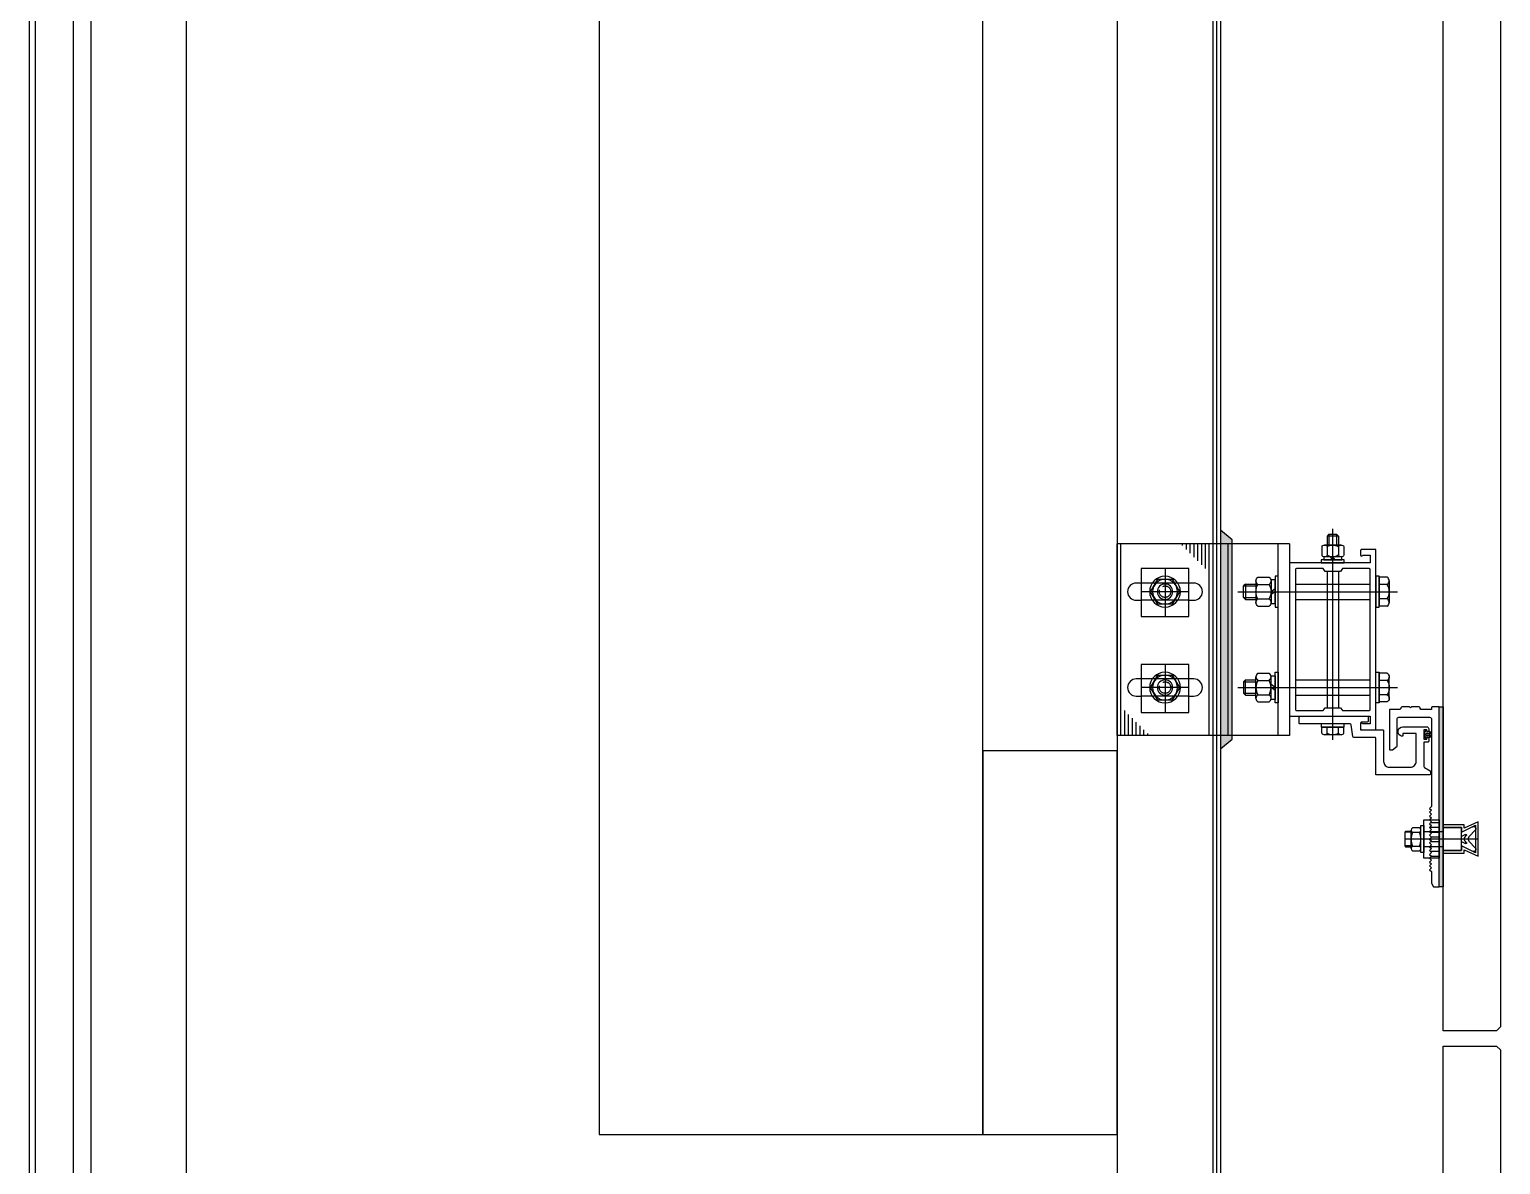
# Model space of a CAD drawing. Header units: millimetres. Extents: x 434053 to 1059003, y -2417481 to 936527.
# Drawn here: x 654232 to 654999, y -2228051 to -2227459 of the extents above; entities that cross this region are included whole.
import ezdxf

# ---------------------------------------------------------------- set-up
doc = ezdxf.new("R2010")
doc.units = ezdxf.units.MM
doc.header["$LTSCALE"] = 1000
doc.header["$MEASUREMENT"] = 0
for name, pattern in [('CENTER', [2, 1.25, -0.25, 0.25, -0.25]), ('HIDDEN', [9.525, 6.35, -3.175]), ('HIDDEN2', [4.7625, 3.175, -1.5875])]:
    doc.linetypes.add(name, pattern=pattern)
for name, color, linetype in [('ALUM', 1, 'Continuous'), ('ALUM-V', 11, 'Continuous'), ('ELASTOMER', 6, 'Continuous'), ('ELASTOMER-V', 241, 'Continuous'), ('EXTRUSION', 4, 'Continuous'), ('EXTRUSION-V', 141, 'Continuous'), ('EXTRUSION2', 133, 'Continuous'), ('FASTENER', 191, 'Continuous'), ('GRANITE', 30, 'Continuous'), ('GRID', 8, 'CENTER'), ('SILICONE', 8, 'Continuous'), ('STEEL-V', 71, 'Continuous')]:
    doc.layers.add(name, color=color, linetype=linetype)

# ---------------------------------------------------------------- blocks, each defined once
blk = doc.blocks.new('M8.7')
at = {"color": 0, "linetype": 'ByBlock'}
for p, q in [((-4, 17), (-3, 18)), ((-4, 17), (-4, 11.6)), ((-4, 17), (4, 17)), ((3, 18), (-3, 18)), ((3, 18), (4, 17)), ((4, 17), (4, 11.6)), ((-1.53, 1.6), (0, 3.7)), ((0, 1.6), (1.53, 3.7))]:
    blk.add_line(p, q, dxfattribs=at)
at = {"color": 0, "linetype": 'HIDDEN'}
for p, q in [((-3, 18), (-3, 11.6)), ((3, 18), (3, 11.6))]:
    blk.add_line(p, q, dxfattribs=at)
at = {"color": 0, "linetype": 'ByBlock', "ltscale": 20}
for p, q in [((-7.51, 10.6), (-7.51, 4.7)), ((-5.63, 11.6), (5.63, 11.6)), ((-3.75, 10.6), (-3.75, 4.7)), ((3.75, 10.6), (3.75, 4.7)), ((7.51, 10.6), (7.51, 4.7)), ((-5.63, 3.7), (5.63, 3.7))]:
    blk.add_line(p, q, dxfattribs=at)
at = {"color": 0, "linetype": 'ByBlock'}
for points in [[(-8, 1.6), (8, 1.6), (8, 0), (-8, 0), (-8, 1.6)], [(-6.15, 3.7), (6.15, 3.7), (6.15, 1.6), (-6.15, 1.6), (-6.15, 3.7)]]:
    blk.add_lwpolyline(points, dxfattribs=at)
for centre, radius, start, end in [((-5.63, 9.34), 2.26, 33.89024, 146.10976), ((0, 4.06), 7.54, 60.15828, 119.84172), ((5.63, 9.34), 2.26, 33.89024, 146.10976), ((-5.63, 5.96), 2.26, 213.89024, 326.10976), ((0, 11.24), 7.54, 240.15828, 299.84172), ((5.63, 5.96), 2.26, 213.89024, 326.10976)]:
    blk.add_arc(centre, radius, start, end, dxfattribs=at)
blk = doc.blocks.new('M8.2')
at = {"color": 0, "linetype": 'ByBlock'}
for p, q in [((-7.51, 4.3), (-7.51, 0)), ((-7.51, 0), (7.51, 0)), ((-5.63, 5.3), (5.63, 5.3)), ((-3.75, 4.3), (-3.75, 0)), ((3.75, 4.3), (3.75, 0)), ((7.51, 4.3), (7.51, 0))]:
    blk.add_line(p, q, dxfattribs=at)
for centre, radius, start, end in [((-5.63, 3.04), 2.26, 33.89024, 146.10976), ((0, -2.24), 7.54, 60.15828, 119.84172), ((5.63, 3.04), 2.26, 33.89024, 146.10976)]:
    blk.add_arc(centre, radius, start, end, dxfattribs=at)
blk = doc.blocks.new('*U534')
at = {"layer": 'GRID', "ltscale": 0.5}
blk.add_line((0, 73.67), (0, -9.57), dxfattribs=at)
at = {"color": 0, "linetype": 'ByBlock'}
blk.add_blockref('M8.7', (0, 52.6), dxfattribs=at)
at = {"color": 0, "linetype": 'ByBlock', "xscale": -1, "rotation": 180}
blk.add_blockref('M8.2', (0, 0), dxfattribs=at)
blk = doc.blocks.new('M8.1')
at = {"color": 0, "linetype": 'ByBlock'}
blk.add_lwpolyline([(-3.75, 6.5), (-7.51, 0), (-3.75, -6.5), (3.75, -6.5), (7.51, 0), (3.75, 6.5)], close=True, dxfattribs=at)
for radius in [8, 6.5, 4]:
    blk.add_circle((0, 0), radius, dxfattribs=at)
at = {"color": 0, "linetype": 'HIDDEN'}
blk.add_arc((0, 0), 3, 68.07877, 18.98917, dxfattribs=at)
blk = doc.blocks.new('20221104-SCMJ01')
at = {"layer": 'SILICONE', "linetype": 'ByBlock'}
h = blk.add_hatch(dxfattribs=at)
h.set_pattern_fill('AR-SAND', color=256, angle=90, style=0)
h.set_pattern_definition([(127.5, (103256.9825, 60038.8348), (-1.92682377, -0.062993358), [0, -1.52, 0, -1.7, 0, -1.625]), (97.5, (103256.9825, 60038.8348), (-2.822146065, 1.769776705), [0, -0.82, 0, -1.37, 0, -0.525]), (57.5, (103256.9825, 60037.6048), (-0.005659054, 3.114141862), [0, -0.5, 0, -1.8, 0, -2.35]), (47.5, (103256.9825, 60037.6048), (-0.877675565, 3.006126605), [0, -0.25, 0, -1.18, 0, -1.35])])
h.paths.add_polyline_path([(30, 52), (36, 57), (36, -57), (30, -52)])
at = {"linetype": 'ByBlock'}
for p, q in [((0, 50), (0, -50)), ((0, 50), (90, 50)), ((6, -50), (6, 50)), ((32, -50), (32, 50)), ((90, -50), (90, 50)), ((0, -50), (90, -50))]:
    blk.add_line(p, q, dxfattribs=at)
at = {"linetype": 'HIDDEN'}
blk.add_line((38, -50), (38, 50), dxfattribs=at)
at = {"linetype": 'ByBlock'}
for points in [[(52.5, 37), (77.5, 37), (77.5, 12), (52.5, 12)], [(52.5, -13), (77.5, -13), (77.5, -38), (52.5, -38)]]:
    blk.add_lwpolyline(points, close=True, dxfattribs=at)
at = {"layer": 'EXTRUSION-V', "linetype": 'ByBlock'}
for p, q in [((42, -50), (42, 50)), ((44, 50), (44, 37)), ((46, 50), (46, 39)), ((48, 50), (48, 41)), ((50, 50), (50, 43)), ((52, 50), (52, 45)), ((54, 50), (54, 47)), ((56, 50), (56, 49)), ((88, -50), (88, 50)), ((86, -50), (86, -37)), ((78, -50), (78, -45)), ((80, -50), (80, -43)), ((82, -50), (82, -41)), ((84, -50), (84, -39)), ((74, -50), (74, -49)), ((76, -50), (76, -47))]:
    blk.add_line(p, q, dxfattribs=at)
at = {"layer": 'EXTRUSION-V', "linetype": 'HIDDEN'}
for p, q in [((52.5, 29.5), (77.5, 29.5)), ((52.5, 20.5), (77.5, 20.5)), ((52.5, -20.5), (77.5, -20.5)), ((52.5, -29.5), (77.5, -29.5))]:
    blk.add_line(p, q, dxfattribs=at)
at = {"layer": 'EXTRUSION-V', "linetype": 'ByBlock'}
for points in [[(52.5, 20.5), (50, 20.5, -1), (50, 29.5), (52.5, 29.5)], [(77.5, 29.5), (80, 29.5, -1), (80, 20.5), (77.5, 20.5)], [(52.5, -29.5), (50, -29.5, -1), (50, -20.5), (52.5, -20.5)], [(77.5, -20.5), (80, -20.5, -1), (80, -29.5), (77.5, -29.5)]]:
    blk.add_lwpolyline(points, format="xyb", dxfattribs=at)
at = {"layer": 'FASTENER'}
for p, q in [((-3, 29), (-42, 29)), ((-3, 21), (-42, 21)), ((-3, -21), (-42, -21)), ((-3, -29), (-42, -29))]:
    blk.add_line(p, q, dxfattribs=at)
for points in [[(-46.6, 33), (-45, 33), (-45, 17), (-46.6, 17)], [(-46.6, -33), (-45, -33), (-45, -17), (-46.6, -17)]]:
    blk.add_lwpolyline(points, close=True, dxfattribs=at)
at = {"layer": 'GRID'}
for p, q in [((65, 37), (65, 12)), ((52.5, 25), (77.5, 25)), ((65, -13), (65, -38)), ((52.5, -25), (77.5, -25))]:
    blk.add_line(p, q, dxfattribs=at)
at = {"layer": 'SILICONE'}
blk.add_lwpolyline([(30, 52), (36, 57), (36, -57), (30, -52)], close=True, dxfattribs=at)
at = {"layer": 'FASTENER', "rotation": 270}
blk.add_blockref('*U534', (-46.6, 25), dxfattribs=at)
at = {"layer": 'FASTENER'}
for p in [(65, 25), (65, -25)]:
    blk.add_blockref('M8.1', p, dxfattribs=at)
at = {"layer": 'FASTENER', "xscale": -1, "rotation": 270.0000000000825}
blk.add_blockref('*U534', (-46.6, -25), dxfattribs=at)
blk = doc.blocks.new('20221115-LC01')
at = {"linetype": 'ByBlock'}
for points in [[(-37, -44), (-37, -46.5, -0.414214), (-37.5, -47), (-45, -47), (-45, 47), (-37.5, 47, -0.414214), (-37, 46.5), (-37, 44, -1), (-38, 44), (-42, 44), (-42, 40), (0, 40), (0, -40), (-42, -40), (-42, -44), (-38, -44, -1)], [(-17.5, 37), (-3.5, 37, -0.414214), (-3, 36.5), (-3, -36.5, -0.414214), (-3.5, -37), (-17.5, -37), (-18.5, -35.5), (-26.5, -35.5), (-27.5, -37), (-41.5, -37, -0.414214), (-42, -36.5), (-42, 36.5, -0.414214), (-41.5, 37), (-27.5, 37), (-26.5, 35.5), (-18.5, 35.5)]]:
    blk.add_lwpolyline(points, format="xyb", close=True, dxfattribs=at)
blk = doc.blocks.new('GASKET20')
at = {"layer": 'ELASTOMER-V'}
h = blk.add_hatch(dxfattribs=at)
h.set_pattern_fill('DOTS', color=256, scale=12, style=0)
h.set_pattern_definition([(0, (5609.9072, 36516.8227), (0.375, 0.75), [0, -0.75])])
edge = h.paths.add_edge_path(flags=16)
edge.add_arc((-2.5, 0), 0.5, 90, 270)
edge.add_line((-2.5, -0.5), (-1.5, -0.5))
edge.add_arc((-1.5, 0), 0.5, 270, 450)
edge.add_line((-1.5, 0.5), (-2.5, 0.5))
edge = h.paths.add_edge_path()
edge.add_line((-1.5, -2.03), (-1.5, -1.5))
edge.add_line((-1.5, -1.5), (-2.5, -1.5))
edge.add_arc((-2.5, 0), 1.5, 90, 270, ccw=False)
edge.add_line((-2.5, 1.5), (-1.5, 1.5))
edge.add_line((-1.5, 1.5), (-1.5, 2.03))
edge.add_arc((-1.4, 2.03), 0.1, 60.25512, 180, ccw=False)
edge.add_line((-1.35, 2.12), (0, 1.21))
edge.add_line((0, 1.21), (0, -1.21))
edge.add_line((0, -1.21), (-1.35, -2.12))
edge.add_arc((-1.4, -2.03), 0.1, 180, 299.74488, ccw=False)
at = {"color": 0, "linetype": 'ByBlock'}
for points in [[(-1.5, -2.03), (-1.5, -1.5), (-2.5, -1.5, -1), (-2.5, 1.5), (-1.5, 1.5), (-1.5, 2.03, -0.575867), (-1.35, 2.12), (0, 1.21), (0, -1.21), (-1.35, -2.12, -0.575867)], [(-2.5, 0.5, 1), (-2.5, -0.5), (-1.5, -0.5, 1), (-1.5, 0.5)]]:
    blk.add_lwpolyline(points, format="xyb", close=True, dxfattribs=at)
blk = doc.blocks.new('*U526')
at = {"color": 0, "linetype": 'HIDDEN'}
blk.add_line((0, 6), (0, -6), dxfattribs=at)
at = {"color": 0, "linetype": 'ByBlock'}
for p, q in [((11.6, -4.9), (11.6, 4.64)), ((12.3, 3.41), (15.9, 3.41)), ((16.6, -4.9), (16.6, 4.64)), ((16.6, 3.5), (20, 3.5)), ((15.9, -3.67), (12.3, -3.67)), ((16.6, -3.5), (20, -3.5))]:
    blk.add_line(p, q, dxfattribs=at)
at = {"color": 0, "linetype": 'HIDDEN'}
for points in [[(0, -7.33), (-11, -7.33), (-11, -5.67), (-18.33, -9), (-18.33, 9), (-11, 5.67), (-11, 7.33), (0, 7.33)], [(0, -6), (-9.67, -6), (-9.67, 6), (0, 6)]]:
    blk.add_lwpolyline(points, dxfattribs=at)
blk.add_lwpolyline([(0, -7.33), (-11, -7.33), (-11, -5.67), (-18.33, -9), (-18.33, 9), (-11, 5.67), (-11, 7.33), (0, 7.33), (0, 6), (-9.67, 6), (-9.67, 3.51), (-17, 7.18), (-17, -7.18), (-9.67, -3.51), (-9.67, -6), (0, -6)], close=True, dxfattribs=at)
for points in [[(-15.41, -6.38, -0.801715), (-16.83, -4.62), (-13.7, -1.27, 0.39657), (-13.7, 1.27), (-16.83, 4.62, -0.801715), (-15.41, 6.38)], [(-9.67, -1.37), (-11.7, -2.38, -0.809451), (-12.13, -1.84), (-11.72, -1.35, 0.390144), (-11.72, 1.35), (-12.13, 1.84, -0.809451), (-11.7, 2.38), (-9.67, 1.37)]]:
    blk.add_lwpolyline(points, format="xyb", dxfattribs=at)
at = {"color": 0, "linetype": 'HIDDEN', "ltscale": 10}
blk.add_lwpolyline([(-9.67, 3.51), (-17, 7.18), (-17, -7.18), (-9.67, -3.51)], dxfattribs=at)
at = {"color": 0, "linetype": 'ByBlock'}
blk.add_lwpolyline([(11.6, 7), (10, 7), (10, -7), (11.6, -7)], close=True, dxfattribs=at)
blk.add_lwpolyline([(12.3, -3.67, -0.197721), (12.3, 3.41), (12.3, 3.41, -0.569416), (12.3, 5.87), (15.9, 5.87, -0.569416), (15.9, 3.41, -0.197721), (15.9, -3.67, -0.569416), (15.9, -6.13), (12.3, -6.13, -0.569416), (12.3, -3.67)], format="xyb", close=True, dxfattribs=at)
blk.add_lwpolyline([(16.6, 4), (19.5, 4), (20, 3.5), (20, -3.5), (19.5, -4), (16.6, -4)], dxfattribs=at)
at = {"layer": 'FASTENER', "color": 9, "linetype": 'HIDDEN2'}
blk.add_lwpolyline([(10, 4), (0, 4), (0, -4), (10, -4)], close=True, dxfattribs=at)
at = {"layer": 'GRID'}
blk.add_line((-18.33, 0), (20, 0), dxfattribs=at)
blk = doc.blocks.new('M6.2')
at = {"color": 0, "linetype": 'ByBlock'}
for p, q in [((-5.77, 3.2), (-5.77, 0)), ((-5.77, 0), (5.77, 0)), ((-4.33, 4), (4.33, 4)), ((-2.89, 3.2), (-2.89, 0)), ((2.89, 3.2), (2.89, 0)), ((5.77, 3.2), (5.77, 0))]:
    blk.add_line(p, q, dxfattribs=at)
for centre, radius, start, end in [((-4.33, 2.3), 1.7, 32.00463, 147.99537), ((0, -1.61), 5.61, 59.0209, 120.9791), ((4.33, 2.3), 1.7, 32.00462, 147.9954)]:
    blk.add_arc(centre, radius, start, end, dxfattribs=at)
blk = doc.blocks.new('M6.7')
at = {"color": 0, "linetype": 'ByBlock'}
for p, q in [((-5.77, 8.5), (-5.77, 4)), ((-4.33, 9.3), (4.33, 9.3)), ((-3, 14), (-2, 15)), ((-3, 14), (-3, 9.3)), ((-3, 14), (3, 14)), ((-2.89, 8.5), (-2.89, 4)), ((2, 15), (-2, 15)), ((2, 15), (3, 14)), ((2.89, 8.5), (2.89, 4)), ((3, 14), (3, 9.3)), ((5.77, 8.5), (5.77, 4)), ((-4.33, 3.2), (4.33, 3.2)), ((-1.16, 1.6), (0, 3.2)), ((0, 1.6), (1.16, 3.2))]:
    blk.add_line(p, q, dxfattribs=at)
at = {"color": 0, "linetype": 'HIDDEN'}
for p, q in [((-2, 15), (-2, 9.3)), ((2, 15), (2, 9.3))]:
    blk.add_line(p, q, dxfattribs=at)
at = {"color": 0, "linetype": 'ByBlock'}
for points in [[(-6, 1.6), (6, 1.6), (6, 0), (-6, 0), (-6, 1.6)], [(-4.65, 3.2), (4.65, 3.2), (4.65, 1.6), (-4.65, 1.6), (-4.65, 3.2)]]:
    blk.add_lwpolyline(points, dxfattribs=at)
for centre, radius, start, end in [((-4.33, 7.6), 1.7, 32.00463, 147.99537), ((0, 3.69), 5.61, 59.0209, 120.9791), ((4.33, 7.6), 1.7, 32.00462, 147.9954), ((-4.33, 4.9), 1.7, 212.00463, 327.99537), ((0, 8.81), 5.61, 239.0209, 300.9791), ((4.33, 4.9), 1.7, 212.0046, 327.99538)]:
    blk.add_arc(centre, radius, start, end, dxfattribs=at)
blk = doc.blocks.new('*U529')
at = {"layer": 'GRID'}
blk.add_line((0, -6.59), (0, 103.3), dxfattribs=at)
at = {"color": 0, "linetype": 'ByBlock'}
blk.add_blockref('M6.7', (0, 85.6), dxfattribs=at)
at = {"color": 0, "linetype": 'ByBlock', "xscale": -1, "rotation": 180}
blk.add_blockref('M6.2', (0, 0), dxfattribs=at)
blk = doc.blocks.new('20221117.172633')
at = {"layer": 'ELASTOMER-V'}
h = blk.add_hatch(dxfattribs=at)
h.set_pattern_fill('DOTS', color=256, scale=12, angle=-90, style=0)
h.set_pattern_definition([(270, (-634.7782, 15287.89935), (0.75, -0.375), [0, -0.75])])
h.paths.add_polyline_path([(30, 3873.02), (30, 3779.02), (32, 3779.02), (32, 3873.02)])
at = {"layer": 'EXTRUSION-V'}
h = blk.add_hatch(dxfattribs=at)
h.set_pattern_fill('ANSI31', color=252, scale=20, angle=315, style=0)
h.set_pattern_definition([(0, (-3589.4789, 4384.3128), (7e-16, 2.5), [])])
h.paths.add_polyline_path([(37, 3810.02), (36, 3811.02), (37, 3812.02), (36, 3813.02), (37, 3814.02), (32, 3814.02), (32, 3794.02), (37, 3794.02), (36, 3795.02), (37, 3796.02), (36, 3797.02), (37, 3798.02), (36, 3799.02), (37, 3800.02), (36, 3801.02), (37, 3802.02), (36, 3803.02), (37, 3804.02), (36, 3805.02), (37, 3806.02), (36, 3807.02), (37, 3808.02), (36, 3809.02)])
h = blk.add_hatch(dxfattribs=at)
h.set_pattern_fill('ANSI31', color=252, scale=20, angle=315, style=0)
h.set_pattern_definition([(0, (-3589.4789, 4384.3128), (7e-16, 2.5), [])])
h.paths.add_polyline_path([(37, 3810.02), (36, 3811.02), (37, 3812.02), (36, 3813.02), (37, 3814.02), (32, 3814.02), (32, 3794.02), (37, 3794.02), (36, 3795.02), (37, 3796.02), (36, 3797.02), (37, 3798.02), (36, 3799.02), (37, 3800.02), (36, 3801.02), (37, 3802.02), (36, 3803.02), (37, 3804.02), (36, 3805.02), (37, 3806.02), (36, 3807.02), (37, 3808.02), (36, 3809.02)])
at = {"layer": 'ALUM', "linetype": 'ByBlock'}
for points in [[(314.03, 5547), (764.23, 5547), (764.23, 2863), (199.5, 2863), (199.5, 2894), (184, 2894), (184, 2892), (197.5, 2892), (197.5, 2861), (767.23, 2861), (767.23, 5550), (314.03, 5550)], [(171, 2920), (171, 2922), (148, 2922), (148, 5490), (120, 5490), (120, 5488), (146, 5488), (146, 2920), (171, 2920)]]:
    blk.add_lwpolyline(points, dxfattribs=at)
at = {"layer": 'ALUM-V'}
blk.add_lwpolyline([(199.5, 2883), (744.23, 2883), (744.23, 5527), (103, 5527)], dxfattribs=at)
at = {"layer": 'ELASTOMER-V'}
blk.add_lwpolyline([(30, 3873.02), (30, 3779.02), (32, 3779.02), (32, 3873.02)], close=True, dxfattribs=at)
at = {"layer": 'EXTRUSION-V', "linetype": 'HIDDEN2'}
blk.add_lwpolyline([(37, 3814.02), (32, 3814.02), (32, 3794.02), (37, 3794.02)], dxfattribs=at)
blk.add_lwpolyline([(37, 3814.02), (32, 3814.02), (32, 3794.02), (37, 3794.02)], dxfattribs=at)
at = {"layer": 'EXTRUSION2'}
for points in [[(36, 3872.52), (36, 3871.52), (41.5, 3871.52), (42, 3872.02), (42, 3872.52), (42.5, 3873.02), (46.5, 3873.02), (47, 3872.52), (47.5, 3873.02), (51.5, 3873.02), (52, 3872.52), (52, 3872.02), (52.5, 3871.52), (58, 3871.52), (58, 3851.02, -0.414214), (57.5, 3850.52), (56.33, 3850.52), (54, 3852.52), (54, 3866.52, 0.414214), (53, 3867.52), (53, 3867.52), (37, 3867.52, 0.414214), (36, 3866.52), (36, 3821.02), (37, 3820.02), (36, 3819.02), (37, 3818.02), (36, 3817.02), (37, 3816.02), (36, 3815.02), (37, 3814.02), (36, 3813.02), (37, 3812.02), (36, 3811.02), (37, 3810.02), (36, 3809.02), (37, 3808.02), (36, 3807.02), (37, 3806.02), (36, 3805.02), (37, 3804.02), (36, 3803.02), (37, 3802.02), (36, 3801.02), (37, 3800.02), (36, 3799.02), (37, 3798.02), (36, 3797.02), (37, 3796.02), (36, 3795.02), (37, 3794.02), (36, 3793.02), (37, 3792.02), (36, 3791.02), (37, 3790.02), (36, 3789.02), (37, 3788.02), (36, 3787.02), (36, 3781.02), (35, 3779.02), (32, 3779.02), (32, 3873.02), (35.5, 3873.02, -0.414214)], [(61, 3860.52), (61, 3844.52, -0.414214), (58, 3841.52), (47, 3841.52, -0.414214), (44, 3844.52), (44, 3859.02), (51, 3859.02), (51, 3858.08, 0.490314), (51.62, 3857.6, 0.881018), (51, 3862.52), (38.5, 3862.52, 0.414214), (37.5, 3861.52), (37.5, 3860.52, 0.414214), (38, 3860.02), (38.35, 3860.02, 0.414214), (38.5, 3860.17), (38.5, 3861.02), (40, 3861.02), (40, 3856.02), (38.5, 3856.02), (38.5, 3856.87, 0.414214), (38.35, 3857.02), (38, 3857.02, 0.414214), (37.5, 3856.52), (37.5, 3855.02, 0.414214), (38, 3854.52), (40, 3854.52), (40, 3841.81, -0.269143), (39.75, 3841.38), (36.75, 3839.66, 0.269143), (36.5, 3839.23), (36.5, 3838.02, 0.414214), (37, 3837.52), (65, 3837.52), (65, 3856.52, -0.414214), (65.5, 3857.02), (76.57, 3857.02, 0.373238), (77.06, 3857.45), (77.94, 3863.59, -0.373238), (78.43, 3864.02), (87.2, 3864.02, -1), (87.8, 3864.02), (104.5, 3864.02, 0.414214), (105, 3864.52), (105, 3867.52, 0.414214), (104.5, 3868.02), (69.5, 3868.02, 0.414214), (69, 3867.52), (69, 3865.52, 0.414214), (69.5, 3865.02), (72.5, 3865.02, -0.414214), (73, 3864.52), (73, 3861.02), (61.5, 3861.02, 0.414214)]]:
    blk.add_lwpolyline(points, format="xyb", close=True, dxfattribs=at)
blk.add_lwpolyline([(37, 3814.02), (36, 3813.02), (37, 3812.02), (36, 3811.02), (37, 3810.02), (36, 3809.02), (37, 3808.02), (36, 3807.02), (37, 3806.02), (36, 3805.02), (37, 3804.02), (36, 3803.02), (37, 3802.02), (36, 3801.02), (37, 3800.02), (36, 3799.02), (37, 3798.02), (36, 3797.02), (37, 3796.02), (36, 3795.02), (37, 3794.02), (40, 3794.02), (40, 3814.02)], close=True, dxfattribs=at)
at = {"layer": 'FASTENER'}
for p, q in [((84.5, 3943.52), (84.5, 3872.52)), ((90.5, 3943.52), (90.5, 3872.52))]:
    blk.add_line(p, q, dxfattribs=at)
blk.add_lwpolyline([(81.5, 3864.02), (93.5, 3864.02), (93.5, 3862.42), (81.5, 3862.42)], close=True, dxfattribs=at)
at = {"layer": 'GRANITE'}
for points in [[(0, 3706), (2.04, 3704), (30, 3704), (30, 4696), (2.04, 4696), (0, 4694)], [(0, 2915), (2.04, 2913), (30, 2913), (30, 3696), (2.04, 3696), (0, 3694)]]:
    blk.add_lwpolyline(points, close=True, dxfattribs=at)
at = {"layer": 'STEEL-V'}
for p, q in [((150, 5520), (150, 2983)), ((200, 5520), (200, 2983))]:
    blk.add_line(p, q, dxfattribs=at)
blk.add_lwpolyline([(685.23, 2938), (685.23, 5520), (735.23, 5520), (735.23, 2938)], dxfattribs=at)
for points in [[(270.07, 4750), (470.07, 4750), (470.07, 3650), (270.07, 3650)], [(200, 3650), (200, 3850), (270.07, 3850), (270.07, 3650)]]:
    blk.add_lwpolyline(points, close=True, dxfattribs=at)
at = {"layer": 'ELASTOMER'}
blk.add_blockref('GASKET20', (40, 3858.52), dxfattribs=at)
at = {"layer": 'EXTRUSION', "linetype": 'ByBlock'}
blk.add_blockref('20221115-LC01', (110, 3908.02), dxfattribs=at)
at = {"layer": 'EXTRUSION2'}
blk.add_blockref('20221104-SCMJ01', (110, 3908.02), dxfattribs=at)
at = {"layer": 'FASTENER'}
for name, p in [('*U529', (87.5, 3862.42)), ('*U526', (30, 3804.02))]:
    blk.add_blockref(name, p, dxfattribs=at)

msp = doc.modelspace()

# ---------------------------------------------------------------- block references
at = {"xscale": -1}
msp.add_blockref('20221117.172633', (654998.94, -2231685.66), dxfattribs=at)

doc.saveas('drawing.dxf')
